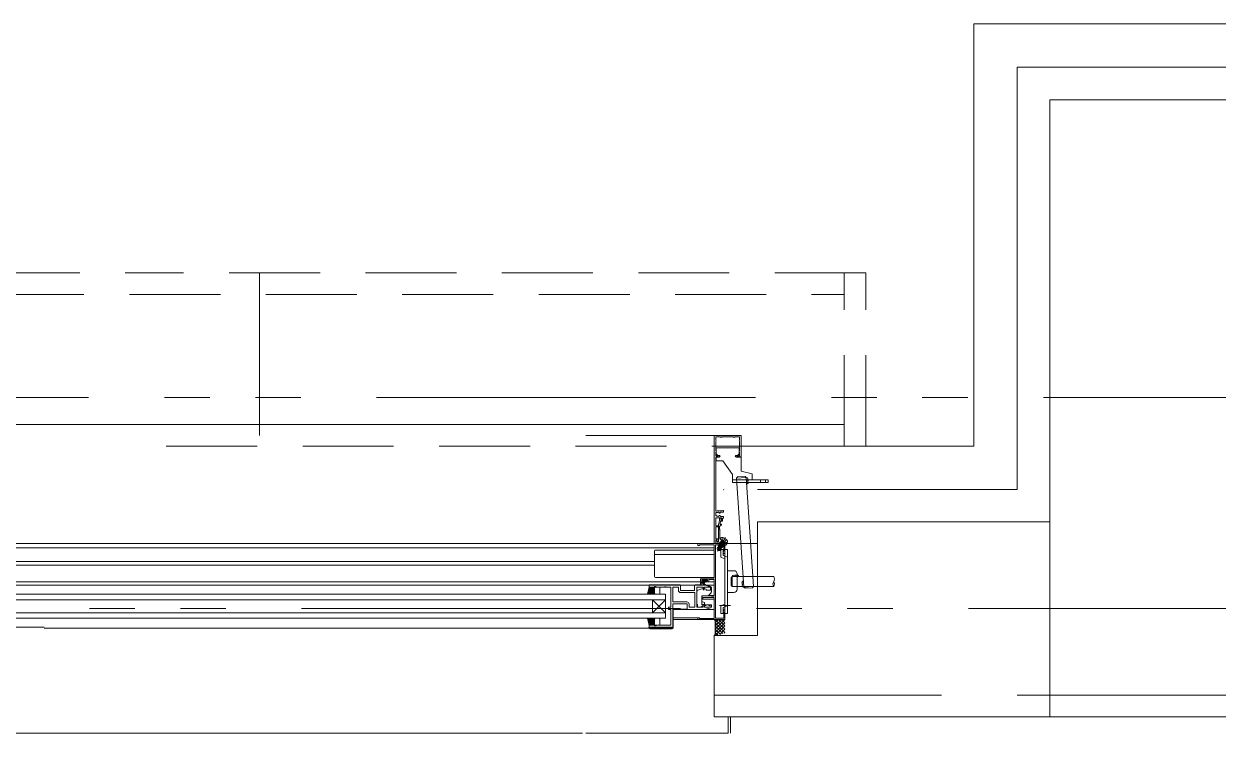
# Model space of a CAD drawing. Units: millimetres at full size. Extents: x -22551 to 92397, y -19340 to 14894.
# Drawn here: x -6861 to -5758, y -6091 to -5436 of the extents above; entities that cross this region are included whole.
import ezdxf

# ---------------------------------------------------------------- set-up
doc = ezdxf.new("R2010")
doc.units = ezdxf.units.MM
doc.header["$LTSCALE"] = 70
for name, pattern in [('DASHED1', [1.8, 1.2, -0.6]), ('DASHED3', [4, 3, -1]), ('DOUBLE_CHAIN1', [8.8, 5, -1, 0.6, -0.6, 0.6, -1])]:
    doc.linetypes.add(name, pattern=pattern)
doc.layers.add('2-0_通芯', color=7, linetype='Continuous', lineweight=15)

# ---------------------------------------------------------------- blocks, each defined once
blk = doc.blocks.new('グループ部品-125')
at = {"layer": '2-0_通芯'}
for p, q in [((-5983.39, -5435.7), (-5983.39, -5825.7)), ((-5943.39, -5475.7), (-5943.39, -5865.7)), ((-5913.39, -5505.7), (-5363.39, -5505.7)), ((-5913.39, -5505.7), (-5913.39, -6075.7)), ((-6643.39, -5815.7), (-6643.39, -5665.7)), ((-11173.39, -5805.7), (-6103.39, -5805.7)), ((-6223.39, -5815.7), (-6341.89, -5815.7)), ((-6222.89, -5815.7), (-6198.89, -5815.7)), ((-6198.39, -5848.65), (-6198.39, -5816.2)), ((-6221.39, -5827.15), (-6221.39, -5832.75)), ((-6200.39, -5827.15), (-6221.39, -5827.15)), ((-6221.39, -5832.75), (-6219.89, -5834.25)), ((-6219.89, -5834.25), (-6218.59, -5834.25)), ((-6203.19, -5834.25), (-6201.89, -5834.25)), ((-6201.89, -5834.25), (-6200.39, -5832.75)), ((-6200.39, -5832.75), (-6200.39, -5827.15)), ((-6183.39, -5825.7), (-5983.39, -5825.7)), ((-6221.89, -5836.2), (-6221.89, -5885.38)), ((-6221.39, -5835.65), (-6221.39, -5839.15)), ((-6218.59, -5835.65), (-6221.39, -5835.65)), ((-6219.14, -5835.7), (-6221.39, -5835.7)), ((-6198.39, -5835.65), (-6203.19, -5835.65)), ((-6198.89, -5835.7), (-6202.64, -5835.7)), ((-6206.39, -5852), (-6206.39, -5859.15)), ((-6173.39, -5856.85), (-6206.39, -5856.85)), ((-6193.7, -5854.6), (-6202.68, -5855.2)), ((-6195.88, -5956), (-6202.68, -5855.2)), ((-6188.39, -5851.33), (-6198.39, -5848.65)), ((-6193.7, -5854.6), (-6194.76, -5853.67)), ((-6186.9, -5955.4), (-6193.7, -5854.6)), ((-6188.39, -5851.33), (-6188.39, -5856.85)), ((-6180.54, -5859.15), (-6180.54, -5856.85)), ((-6176.04, -5859.15), (-6176.04, -5856.85)), ((-6173.39, -5859.15), (-6173.39, -5856.85)), ((-6214.59, -5865.9), (-6214.39, -5865.7)), ((-6206.39, -5859.15), (-6173.39, -5859.15)), ((-6183.39, -5865.7), (-5943.39, -5865.7)), ((-6221.71, -5888.2), (-6221.67, -5888.35)), ((-6221.67, -5888.85), (-6221.71, -5889)), ((-6220.74, -5887.01), (-6220.89, -5887.03)), ((-6219.97, -5886.76), (-6220.09, -5886.81)), ((-6219.09, -5886.99), (-6219.18, -5886.9)), ((-6218.19, -5887.45), (-6218.33, -5887.45)), ((-6218.33, -5889.75), (-6218.19, -5889.75)), ((-6220.89, -5890.18), (-6220.74, -5890.19)), ((-6220.09, -5890.39), (-6219.97, -5890.44)), ((-6219.18, -5890.3), (-6219.09, -5890.21)), ((-6183.39, -5895.7), (-6183.39, -6000.7)), ((-6183.39, -5895.7), (-5913.39, -5895.7)), ((-6217.72, -5911.55), (-6217.08, -5910.63)), ((-6211.66, -5915.05), (-6217.72, -5911.55)), ((-6215.27, -5914.31), (-6212.81, -5910.05)), ((-7417.39, -5915.7), (-6183.39, -5915.7)), ((-6223.39, -5919.6), (-7417.39, -5919.6)), ((-6278.39, -5922.6), (-6278.39, -5946.1)), ((-6224.39, -5921.6), (-6277.39, -5921.6)), ((-6219.47, -5918.28), (-6220.61, -5920.26)), ((-6220.61, -5920.26), (-6219.82, -5921.89)), ((-6219.35, -5919.97), (-6220.57, -5920.19)), ((-6216.87, -5917.08), (-6220.15, -5922.77)), ((-6218.94, -5920.66), (-6219.82, -5921.89)), ((-6219.56, -5922.04), (-6219.82, -5921.89)), ((-6219.51, -5917.69), (-6219.6, -5917.84)), ((-6219.6, -5917.84), (-6219.38, -5918.22)), ((-6219.6, -5917.84), (-6216.97, -5918.8)), ((-6219.38, -5921.72), (-6219.56, -5922.04)), ((-6217.75, -5921.91), (-6219.56, -5922.04)), ((-6219.51, -5917.69), (-6219.07, -5917.69)), ((-6216.84, -5918.66), (-6219.51, -5917.69)), ((-6217.58, -5919.37), (-6219.47, -5918.28)), ((-6219.42, -5918.3), (-6219.38, -5918.22)), ((-6217.13, -5918.94), (-6219.38, -5918.22)), ((-6217.92, -5921.59), (-6219.38, -5921.72)), ((-6219.16, -5917.09), (-6219.25, -5917.24)), ((-6219.25, -5917.24), (-6219.03, -5917.62)), ((-6219.25, -5917.24), (-6215.47, -5918.61)), ((-6219.16, -5917.09), (-6218.72, -5917.09)), ((-6215.38, -5918.46), (-6219.16, -5917.09)), ((-6219.07, -5917.69), (-6219.03, -5917.62)), ((-6219.07, -5917.69), (-6215.95, -5918.69)), ((-6215.91, -5918.61), (-6219.03, -5917.62)), ((-6218.94, -5920.66), (-6216.74, -5918.57)), ((-6218.81, -5916.48), (-6218.9, -5916.63)), ((-6218.9, -5916.63), (-6218.68, -5917.01)), ((-6218.9, -5916.63), (-6215.12, -5918)), ((-6218.81, -5916.48), (-6218.37, -5916.48)), ((-6215.03, -5917.85), (-6218.81, -5916.48)), ((-6218.72, -5917.09), (-6218.68, -5917.01)), ((-6218.72, -5917.09), (-6215.6, -5918.08)), ((-6215.56, -5918), (-6218.68, -5917.01)), ((-6218.46, -5915.87), (-6218.55, -5916.02)), ((-6218.55, -5916.02), (-6218.33, -5916.4)), ((-6218.55, -5916.02), (-6214.77, -5917.4)), ((-6218.46, -5915.87), (-6218.02, -5915.87)), ((-6214.68, -5917.25), (-6218.46, -5915.87)), ((-6218.37, -5916.48), (-6218.33, -5916.4)), ((-6218.37, -5916.48), (-6215.25, -5917.47)), ((-6215.21, -5917.4), (-6218.33, -5916.4)), ((-6218.11, -5915.27), (-6218.2, -5915.42)), ((-6218.2, -5915.42), (-6217.98, -5915.8)), ((-6218.2, -5915.42), (-6214.42, -5916.79)), ((-6218.11, -5915.27), (-6217.67, -5915.27)), ((-6214.33, -5916.64), (-6218.11, -5915.27)), ((-6218.02, -5915.87), (-6217.98, -5915.8)), ((-6218.02, -5915.87), (-6214.9, -5916.87)), ((-6214.86, -5916.79), (-6217.98, -5915.8)), ((-6217.85, -5914.81), (-6217.63, -5915.19)), ((-6217.67, -5915.27), (-6217.63, -5915.19)), ((-6217.67, -5915.27), (-6214.55, -5916.26)), ((-6217.41, -5914.05), (-6217.5, -5914.21)), ((-6217.5, -5914.21), (-6217.28, -5914.58)), ((-6217.5, -5914.21), (-6213.72, -5915.58)), ((-6217.32, -5914.66), (-6217.28, -5914.58)), ((-6214.16, -5915.58), (-6217.28, -5914.58)), ((-6217.26, -5927.58), (-6217.26, -5921.2)), ((-6217.26, -5921.2), (-6214.96, -5921.2)), ((-6217.15, -5913.6), (-6216.93, -5913.98)), ((-6217.15, -5913.6), (-6213.37, -5914.97)), ((-6216.97, -5914.05), (-6216.93, -5913.98)), ((-6216.97, -5914.05), (-6213.85, -5915.05)), ((-6213.81, -5914.97), (-6216.93, -5913.98)), ((-6216.61, -5919.93), (-6216.87, -5919.78)), ((-6216.8, -5912.99), (-6216.58, -5913.37)), ((-6213.33, -5914.9), (-6216.75, -5912.92)), ((-6216.65, -5919.9), (-6216.26, -5919.22)), ((-6216.62, -5913.45), (-6216.58, -5913.37)), ((-6215.21, -5913.81), (-6216.58, -5913.37)), ((-6216.44, -5912.87), (-6216.54, -5913.04)), ((-6216.42, -5919), (-6215.82, -5919.22)), ((-6216.37, -5916.21), (-6215.77, -5915.17)), ((-6215.73, -5919.06), (-6216.33, -5918.85)), ((-6215.95, -5918.69), (-6215.91, -5918.61)), ((-6215.73, -5919.06), (-6215.95, -5918.69)), ((-6215.47, -5918.61), (-6215.91, -5918.61)), ((-6215.73, -5919.06), (-6215.82, -5919.22)), ((-6215.6, -5918.08), (-6215.56, -5918)), ((-6215.38, -5918.46), (-6215.6, -5918.08)), ((-6215.12, -5918), (-6215.56, -5918)), ((-6215.38, -5918.46), (-6215.47, -5918.61)), ((-6215.25, -5917.47), (-6215.21, -5917.4)), ((-6215.03, -5917.85), (-6215.25, -5917.47)), ((-6214.77, -5917.4), (-6215.21, -5917.4)), ((-6215.03, -5917.85), (-6215.12, -5918)), ((-6214.96, -5921.2), (-6214.96, -5926.7)), ((-6214.9, -5916.87), (-6214.86, -5916.79)), ((-6214.68, -5917.25), (-6214.9, -5916.87)), ((-6214.42, -5916.79), (-6214.86, -5916.79)), ((-6214.68, -5917.25), (-6214.77, -5917.4)), ((-6214.55, -5916.26), (-6214.51, -5916.18)), ((-6214.33, -5916.64), (-6214.55, -5916.26)), ((-6214.33, -5916.64), (-6214.42, -5916.79)), ((-6214.2, -5915.65), (-6214.16, -5915.58)), ((-6213.98, -5916.03), (-6214.2, -5915.65)), ((-6213.72, -5915.58), (-6214.16, -5915.58)), ((-6213.85, -5915.05), (-6213.81, -5914.97)), ((-6213.63, -5915.43), (-6213.85, -5915.05)), ((-6213.37, -5914.97), (-6213.81, -5914.97)), ((-6213.63, -5915.43), (-6213.72, -5915.58)), ((-6213.44, -5914.6), (-6213.54, -5914.77)), ((-6213.39, -5924.2), (-6213.39, -5915.7)), ((-6213.39, -5921.2), (-6213.39, -5980.2)), ((-6213.39, -5921.2), (-6211.09, -5921.2)), ((-6213.33, -5914.9), (-6213.37, -5914.97)), ((-6211.66, -5915.05), (-6211.18, -5914.03)), ((-6211.09, -5921.2), (-6211.09, -5980.2)), ((-6278.39, -5932.1), (-7400.89, -5932.1)), ((-6223.39, -5925.64), (-6278.39, -5925.64)), ((-6216.64, -5928.51), (-6213.46, -5929.79)), ((-6214.96, -5926.7), (-6213.46, -5927.31)), ((-6213.46, -5927.31), (-6211.16, -5928.24)), ((-6278.39, -5935.5), (-7400.89, -5935.5)), ((-6211.09, -5940.7), (-6205.09, -5940.7)), ((-6202.09, -5943.7), (-6202.09, -5957.7)), ((-7400.89, -5954.1), (-6283.39, -5954.1)), ((-6223.39, -5954), (-6842.14, -5954)), ((-6283.39, -5956), (-6284.89, -5962.5)), ((-6278.62, -5956), (-6284.82, -5962.2)), ((-6280.03, -5956), (-6284.4, -5960.37)), ((-6281.45, -5956), (-6283.97, -5958.53)), ((-6282.86, -5956), (-6283.55, -5956.69)), ((-6283.39, -5953.9), (-6283.39, -5955.5)), ((-6278.39, -5956), (-6283.39, -5956)), ((-6278.39, -5960.12), (-6282.5, -5956)), ((-6278.39, -5958.7), (-6281.09, -5956)), ((-6278.39, -5957.29), (-6279.68, -5956)), ((-6278.39, -5962.5), (-6278.39, -5955.3)), ((-6224.39, -5947.1), (-6277.39, -5947.1)), ((-6274.39, -5956), (-6277.39, -5956)), ((-6268.43, -5955.93), (-6268.35, -5955.93)), ((-6235.89, -5948.7), (-6235.89, -5950)), ((-6235.35, -5951.2), (-6235.89, -5951.74)), ((-6235.89, -5951.5), (-6235.89, -5953.5)), ((-6232.69, -5952.2), (-6235.89, -5952.2)), ((-6233.59, -5951.2), (-6235.59, -5951.2)), ((-6235.59, -5953.33), (-6235.39, -5952.2)), ((-6234, -5951.2), (-6235, -5952.2)), ((-6233.8, -5948.79), (-6234.3, -5949.29)), ((-6234.09, -5949.8), (-6233.75, -5949.8)), ((-6233.99, -5952.2), (-6231.77, -5953.88)), ((-6232.88, -5948.73), (-6233.95, -5949.8)), ((-6231.69, -5950.23), (-6233.66, -5952.2)), ((-6233.39, -5952.2), (-6231.57, -5953.6)), ((-6231.7, -5948.9), (-6233.29, -5950.49)), ((-6233.29, -5950.26), (-6233.29, -5950.9)), ((-6230.69, -5948.9), (-6232.79, -5948.9)), ((-6231.85, -5951.74), (-6232.15, -5952.04)), ((-6231.69, -5950.1), (-6231.69, -5951.2)), ((-6231.39, -5949.8), (-6229.99, -5949.8)), ((-6230.16, -5948.7), (-6231.26, -5949.8)), ((-6226.6, -5955.29), (-6230.82, -5954.02)), ((-6229.71, -5949.6), (-6229.89, -5949.78)), ((-6229.69, -5949.5), (-6229.69, -5949)), ((-6225.89, -5959.9), (-6225.89, -5956.24)), ((-6206.59, -5946.2), (-6207.59, -5947.2)), ((-6168.39, -5946.2), (-6206.59, -5946.2)), ((-6206.59, -5946.2), (-6206.59, -5955.2)), ((-6168.39, -5955.2), (-6206.59, -5955.2)), ((-6195.88, -5956), (-6186.9, -5955.4)), ((-6195.88, -5956), (-6194.81, -5956.93)), ((-7415.89, -5962.5), (-6268.39, -5962.5)), ((-6284.49, -5962.5), (-6284.81, -5962.18)), ((-6283.08, -5962.5), (-6284.55, -5961.03)), ((-6281.66, -5962.5), (-6284.28, -5959.88)), ((-6280.25, -5962.5), (-6284.02, -5958.73)), ((-6278.83, -5962.5), (-6283.75, -5957.58)), ((-6278.39, -5957.19), (-6283.7, -5962.5)), ((-6278.39, -5961.53), (-6283.49, -5956.43)), ((-6278.39, -5958.6), (-6282.29, -5962.5)), ((-6278.39, -5960.02), (-6280.87, -5962.5)), ((-6278.39, -5961.43), (-6279.46, -5962.5)), ((-6278.39, -5957), (-6278.39, -5961.5)), ((-6277.39, -5962.5), (-6274.39, -5962.5)), ((-6273.39, -5961.5), (-6273.39, -5957)), ((-6268.39, -5984.5), (-6268.39, -5962.5)), ((-6233.76, -5957.16), (-6238.4, -5958.83)), ((-6234.89, -5963.85), (-6234.89, -5972.1)), ((-6234.89, -5966.9), (-6223.39, -5966.9)), ((-6234.67, -5963.9), (-6229.29, -5963.85)), ((-6232.2, -5957.19), (-6230.89, -5957.8)), ((-6223.39, -5963.5), (-6228.51, -5963.5)), ((-6211.09, -5960.7), (-6205.09, -5960.7)), ((-7415.89, -5967.5), (-6268.39, -5967.5)), ((-6280.39, -5967.5), (-6268.39, -5979.5)), ((-6280.39, -5979.5), (-6268.39, -5967.5)), ((-6280.39, -5967.5), (-6280.39, -5979.5)), ((-6261.39, -5969.47), (-6248.46, -5969.47)), ((-6261.39, -5976.4), (-6223.39, -5976.4)), ((-6238.79, -5971.8), (-6239.39, -5971.8)), ((-6238.79, -5971.8), (-6238.79, -5974.47)), ((-6234.99, -5973.8), (-6233.82, -5973.8)), ((-6234.99, -5974.47), (-6234.99, -5973.8)), ((-6225.89, -5972.1), (-6234.89, -5972.1)), ((-6232.62, -5969.98), (-6234.62, -5969.25)), ((-6233.82, -5973.8), (-6233.82, -5972.1)), ((-6233.52, -5971.8), (-6232.59, -5971.8)), ((-6232.29, -5971.5), (-6232.29, -5970.45)), ((-6230.82, -5976.38), (-6226.6, -5975.11)), ((-6208.39, -5972.7), (-6218.39, -5972.7)), ((-6217.27, -5973.82), (-6217.27, -5980.2)), ((-6216.64, -5972.9), (-6213.46, -5971.61)), ((-6214.97, -5980.2), (-6214.97, -5974.7)), ((-6213.39, -5985.2), (-6213.39, -5977.2)), ((-6268.39, -5979.5), (-7415.89, -5979.5)), ((-7415.89, -5984.5), (-6268.39, -5984.5)), ((-6283.39, -5991), (-6284.89, -5984.5)), ((-6278.62, -5991), (-6284.82, -5984.8)), ((-6284.49, -5984.5), (-6284.81, -5984.83)), ((-6283.08, -5984.5), (-6284.55, -5985.97)), ((-6280.03, -5991), (-6284.4, -5986.64)), ((-6281.66, -5984.5), (-6284.28, -5987.12)), ((-6280.25, -5984.5), (-6284.02, -5988.27)), ((-6281.45, -5991), (-6283.97, -5988.47)), ((-6278.83, -5984.5), (-6283.75, -5989.42)), ((-6278.39, -5989.81), (-6283.7, -5984.5)), ((-6278.39, -5985.47), (-6283.49, -5990.57)), ((-6278.39, -5986.89), (-6282.5, -5991)), ((-6278.39, -5988.4), (-6282.29, -5984.5)), ((-6278.39, -5988.3), (-6281.09, -5991)), ((-6278.39, -5986.99), (-6280.87, -5984.5)), ((-6278.39, -5985.57), (-6279.46, -5984.5)), ((-6278.39, -5984.5), (-6278.39, -5991.7)), ((-6278.39, -5990), (-6278.39, -5985.5)), ((-6277.39, -5984.5), (-6274.39, -5984.5)), ((-6273.39, -5985.5), (-6273.39, -5990)), ((-6238.39, -5984.3), (-6261.19, -5984.3)), ((-6261.19, -5985.7), (-6213.89, -5985.7)), ((-6213.39, -5994.7), (-6222.39, -5985.7)), ((-6213.39, -5985.7), (-6222.39, -5994.7)), ((-6216.39, -5985.7), (-6222.39, -5991.7)), ((-6219.39, -5985.7), (-6222.39, -5988.7)), ((-6213.39, -5997.7), (-6222.39, -5988.7)), ((-6213.39, -5988.7), (-6222.39, -5997.7)), ((-6213.39, -5991.7), (-6219.39, -5985.7)), ((-6217.26, -5980.2), (-6214.96, -5980.2)), ((-6213.39, -5988.7), (-6216.39, -5985.7)), ((-6213.39, -5980.2), (-6211.09, -5980.2)), ((-7422.39, -5993), (-6842.14, -5993)), ((-6842.14, -5993.8), (-6261.19, -5993.8)), ((-6283.69, -5993), (-6283.69, -5993.3)), ((-6261.19, -5993.3), (-6283.69, -5993.3)), ((-6282.86, -5991), (-6283.55, -5990.31)), ((-6278.39, -5991), (-6283.39, -5991)), ((-6282.69, -5994.3), (-6262.19, -5994.3)), ((-6278.39, -5989.71), (-6279.68, -5991)), ((-6274.39, -5991), (-6277.39, -5991)), ((-6215.35, -5998.74), (-6222.39, -5991.7)), ((-6213.39, -5991.7), (-6222.39, -6000.7)), ((-6217.69, -5999.4), (-6222.39, -5994.7)), ((-6220.04, -6000.05), (-6222.39, -5997.7)), ((-6213.39, -5994.7), (-6218.24, -5999.55)), ((-6213.39, -5997.7), (-6214.08, -5998.39)), ((-6223.39, -6000.7), (-6183.39, -6000.7)), ((-6223.39, -6000.7), (-6223.39, -6075.7)), ((-6223.39, -6075.7), (-5053.39, -6075.7)), ((-6208.39, -6075.7), (-6208.39, -6090.7)), ((-6344.89, -6090.7), (-10931.89, -6090.7))]:
    blk.add_line(p, q, dxfattribs=at)
at = {"layer": '2-0_通芯', "linetype": 'DASHED1'}
for p, q in [((-10547.39, -5665.7), (-6729.39, -5665.7)), ((-6103.39, -5825.7), (-6103.39, -5665.7)), ((-11173.39, -5685.7), (-6103.39, -5685.7))]:
    blk.add_line(p, q, dxfattribs=at)
at = {"layer": '2-0_通芯', "linetype": 'DOUBLE_CHAIN1'}
for p, q in [((-22551.09, -5780.7), (23861.61, -5780.7)), ((-21388.39, -5975.7), (23861.61, -5975.7))]:
    blk.add_line(p, q, dxfattribs=at)
at = {"layer": '2-0_通芯', "linetype": 'DASHED3'}
blk.add_line((-6223.39, -6055.7), (-5053.39, -6055.7), dxfattribs=at)
at = {"layer": '2-0_通芯'}
for points in [[(-5983.39, -5435.7), (-5293.39, -5435.7), (-5293.39, -5825.7)], [(-5943.39, -5475.7), (-5333.39, -5475.7), (-5333.39, -5865.7)], [(-6223.39, -5915.7), (-6223.39, -5816.2), (-6222.89, -5815.7)], [(-6221.89, -5817.7), (-6221.89, -5819.87), (-6221.82, -5820.06)], [(-6221.82, -5821.34), (-6221.89, -5821.53), (-6221.89, -5829.87), (-6221.82, -5830.06)], [(-6217.53, -5817.27), (-6217.72, -5817.2), (-6221.39, -5817.2)], [(-6205.53, -5817.27), (-6205.72, -5817.2), (-6216.06, -5817.2), (-6216.25, -5817.27)], [(-6200.39, -5817.2), (-6204.06, -5817.2), (-6204.25, -5817.27)], [(-6199.96, -5820.06), (-6199.89, -5819.87), (-6199.89, -5817.7)], [(-6199.96, -5830.06), (-6199.89, -5829.87), (-6199.89, -5821.53), (-6199.96, -5821.34)], [(-6221.82, -5831.34), (-6221.89, -5831.53), (-6221.89, -5834)], [(-6221.39, -5834.5), (-6219.87, -5834.5), (-6219.66, -5834.41)], [(-6202.11, -5834.41), (-6201.9, -5834.5), (-6200.39, -5834.5)], [(-6199.89, -5834), (-6199.89, -5831.53), (-6199.96, -5831.34)], [(-6221.39, -5839.15), (-6215.39, -5839.15), (-6206.39, -5852)], [(-6194.76, -5853.67), (-6201.75, -5854.14), (-6202.68, -5855.2)], [(-6219.89, -5885.4), (-6215.81, -5885.4), (-6215.29, -5885.1), (-6214.59, -5885.1), (-6214.59, -5886.7), (-6217.49, -5886.7), (-6217.79, -5887.02)], [(-6217.79, -5890.18), (-6217.49, -5890.5), (-6214.59, -5890.5), (-6214.59, -5892.1), (-6215.59, -5892.1), (-6215.59, -5895.1), (-6216.99, -5895.1), (-6216.99, -5894.6), (-6216.59, -5894.03), (-6216.59, -5891.8), (-6221.89, -5891.8), (-6221.89, -5899.2), (-6219.99, -5899.2)], [(-6219.99, -5900.2), (-6221.89, -5900.2), (-6221.89, -5911.2), (-6219.71, -5911.2), (-6219.49, -5913.76)], [(-6219.49, -5905.24), (-6219.49, -5898.19), (-6218.49, -5894.46), (-6218.49, -5892.5)], [(-6218.29, -5900), (-6218.29, -5902.4), (-6217.99, -5902.7), (-6217.99, -5911.4), (-6215.08, -5913.08), (-6214.98, -5913.28), (-6214.51, -5913.55), (-6214.29, -5913.54), (-6211.48, -5915.16), (-6212.6, -5917.1), (-6213.39, -5917.1)], [(-6217.56, -5892.25), (-6216.43, -5894.19), (-6217.23, -5894.41), (-6218.14, -5897.8), (-6217.09, -5897.8)], [(-6220.9, -5912.91), (-6220.62, -5914.5), (-6219.49, -5914.5), (-6219.49, -5906.16), (-6219.37, -5905.98), (-6219.37, -5905.43), (-6219.49, -5905.24)], [(-6215.28, -5910.23), (-6215.41, -5912.25), (-6214.72, -5913.35)], [(-6238.39, -5915.7), (-6238.39, -5917.3), (-6237.19, -5917.3)], [(-6236.59, -5916.7), (-6223.39, -5916.7), (-6223.39, -5947.7), (-6234.89, -5947.7)], [(-6213.89, -5976.7), (-6214.39, -5976.7), (-6214.99, -5977.74), (-6214.99, -5978.7), (-6214.29, -5978.7), (-6214.29, -5984.5), (-6222.19, -5984.5), (-6222.19, -5916.9), (-6214.29, -5916.9), (-6214.29, -5922.7), (-6214.99, -5922.7), (-6214.99, -5923.66), (-6214.39, -5924.7), (-6213.89, -5924.7)], [(-6220.48, -5913.89), (-6220.76, -5912.3), (-6221.89, -5912.3), (-6221.89, -5915.7)], [(-6219.38, -5921.72), (-6216.34, -5918.87), (-6217.92, -5921.59)], [(-6218.99, -5920.75), (-6219.35, -5919.97), (-6218.77, -5918.68)], [(-6215.54, -5915.7), (-6218.01, -5914.27), (-6218.84, -5915.7)], [(-6216.61, -5919.93), (-6217.75, -5921.91), (-6217.92, -5921.59)], [(-6213.98, -5916.03), (-6217.76, -5914.66), (-6217.85, -5914.81), (-6214.07, -5916.18)], [(-6217.76, -5914.66), (-6217.32, -5914.66), (-6214.2, -5915.65)], [(-6213.98, -5916.03), (-6214.07, -5916.18), (-6214.51, -5916.18), (-6217.63, -5915.19)], [(-6213.63, -5915.43), (-6217.41, -5914.05), (-6216.97, -5914.05)], [(-6213.75, -5914.65), (-6217.06, -5913.45), (-6217.15, -5913.6)], [(-6217.06, -5913.45), (-6216.62, -5913.45), (-6214.87, -5914.01)], [(-6216.75, -5912.92), (-6216.8, -5912.99), (-6216.33, -5913.16)], [(-6215.82, -5919.22), (-6216.26, -5919.22), (-6216.5, -5919.14)], [(-6211.73, -5912.28), (-6213.42, -5913.4), (-6214.72, -5913.35)], [(-7404.74, -5951), (-6233.59, -5951), (-6233.59, -5950.2), (-6234.69, -5950.2), (-6234.69, -5948.7), (-6229.49, -5948.7), (-6229.49, -5950.2), (-6230.59, -5950.2), (-6230.59, -5951), (-6223.39, -5951)], [(-6225.89, -5956.24), (-6230.96, -5954.1), (-6230.96, -5953.9), (-6240.89, -5953.9), (-6240.89, -5954.1), (-6254.89, -5954.1), (-6254.89, -5953.9), (-6283.39, -5953.9)], [(-6278.39, -5955.3), (-6277.39, -5955.3), (-6275.66, -5955.93), (-6269.35, -5955.93)], [(-6267.43, -5955.93), (-6263.39, -5955.93), (-6263.39, -5974.47), (-6264.26, -5974.47)], [(-6256.32, -5958.93), (-6256.32, -5955.93), (-6261.39, -5955.93), (-6261.39, -5969.47)], [(-6241.39, -5954.5), (-6241.39, -5959), (-6254.39, -5959), (-6254.39, -5954.5)], [(-6225.89, -5974.16), (-6225.89, -5972.1), (-6228.19, -5972.1), (-6228.19, -5972.9), (-6227.09, -5972.9), (-6227.09, -5974.11), (-6228.28, -5974.47), (-6232.29, -5974.47), (-6232.29, -5972.9), (-6231.19, -5972.9), (-6231.19, -5972.1), (-6233.49, -5972.1), (-6233.49, -5974.47), (-6239.39, -5974.47), (-6239.39, -5955.93), (-6233.49, -5955.93), (-6233.49, -5958.3), (-6232.49, -5958.3), (-6232.49, -5955.93), (-6228.28, -5955.93), (-6226.89, -5956.35), (-6226.89, -5957.8)], [(-6228.29, -5950), (-6228.29, -5948.9), (-6223.39, -5948.9), (-6223.39, -5964.2), (-6225.7, -5964.2)], [(-6207.59, -5947.2), (-6207.59, -5954.2), (-6206.59, -5955.2)], [(-6194.81, -5956.93), (-6187.83, -5956.46), (-6186.9, -5955.4)], [(-6246.46, -5971.47), (-6246.46, -5974.47), (-6241.32, -5974.47), (-6241.32, -5960.93), (-6254.32, -5960.93)], [(-6233.69, -5966.9), (-6233.69, -5965.6), (-6223.39, -5965.6), (-6223.39, -5984.7), (-6236.59, -5984.7)], [(-6234.89, -5963.85), (-6229.29, -5963.85), (-6228.65, -5963.62), (-6226.96, -5962.2), (-6225.89, -5959.9)], [(-6226.09, -5963.9), (-6230.39, -5963.9), (-6234.43, -5964.25)], [(-6225.89, -5958.6), (-6230.89, -5958.6), (-6230.89, -5957.8)], [(-6264.59, -5974.3), (-6265.39, -5974.3), (-6265.39, -5976.4), (-6263.39, -5976.4), (-6263.39, -5991.07), (-6275.66, -5991.07), (-6277.39, -5991.7), (-6278.39, -5991.7)], [(-6261.39, -5992.5), (-6261.39, -5971.4), (-6248.39, -5971.4), (-6248.39, -5975.9)], [(-6261.39, -5976.3), (-6247.89, -5976.3), (-6247.89, -5976.5), (-6230.96, -5976.5), (-6230.96, -5976.4), (-6226.6, -5975.11), (-6226.09, -5974.75), (-6225.89, -5974.16)], [(-6261.19, -5993.8), (-6261.19, -5976.99), (-6261.39, -5976.99)], [(-6214.96, -5974.7), (-6213.46, -5974.09), (-6211.17, -5973.17)], [(-6237.19, -5984.1), (-6238.39, -5984.1), (-6238.39, -5985.7)], [(-6223.39, -5985.7), (-6222.39, -5986.7), (-6222.39, -5999.7), (-6223.39, -6000.7)], [(-6283.39, -5991.5), (-6283.39, -5993), (-6261.89, -5993)], [(-6210.39, -6075.7), (-6210.39, -6090.7), (-6341.89, -6090.7)]]:
    blk.add_lwpolyline(points, dxfattribs=at)
at = {"layer": '2-0_通芯', "linetype": 'DASHED1'}
blk.add_lwpolyline([(-6729.39, -5825.7), (-6083.39, -5825.7), (-6083.39, -5665.7), (-6729.39, -5665.7)], dxfattribs=at)
at = {"layer": '2-0_通芯'}
for centre, radius, start, end in [((-6221.39, -5817.7), 0.5, 90.00001, 179.99999), ((-6222.59, -5820.7), 1, 320.28486, 39.71514), ((-6216.89, -5816.5), 1, 230.28486, 309.71514), ((-6204.89, -5816.5), 1, 230.28486, 309.71514), ((-6200.39, -5817.7), 0.5, 0.00001, 89.99999), ((-6199.19, -5820.7), 1, 140.28486, 219.71514), ((-6198.89, -5816.2), 0.5, 0.00001, 89.99999), ((-6221.39, -5834), 0.5, 180.00001, 269.99999), ((-6222.59, -5830.7), 1, 320.28486, 39.71514), ((-6219.14, -5834.95), 0.75, 270.00002, 134.41533), ((-6218.59, -5834.95), 0.7, 270, 90), ((-6203.19, -5834.95), 0.7, 90, 270), ((-6202.64, -5834.95), 0.75, 45.58467, 269.99998), ((-6200.39, -5834), 0.5, 270.00001, 359.99999), ((-6199.19, -5830.7), 1, 140.28486, 219.71514), ((-6221.39, -5836.2), 0.5, 90.00001, 179.99999), ((-6198.89, -5835.2), 0.5, 270.00001, 359.99999), ((-6193.6, -5856.09), 1.5, 273.85934, 93.85934), ((-6193.5, -5857.59), 1.5, 273.85934, 33.85934), ((-6193.4, -5859.09), 1.5, 273.85934, 33.85934), ((-6221.49, -5885.38), 0.4, 180.00006, 296.38784), ((-6221.12, -5887.74), 0.75, 72.2996, 217.70036), ((-6221.12, -5889.46), 0.75, 142.29964, 287.7004), ((-6219.89, -5888.6), 1.8, 171.96925, 188.03075), ((-6219.89, -5888.6), 3.2, 89.99998, 116.38778), ((-6219.89, -5888.6), 1.8, 96.26017, 118.03073), ((-6219.63, -5887.12), 0.5, 26.86995, 133.13013), ((-6219.89, -5888.6), 1.8, 44.79286, 63.73983), ((-6219.89, -5888.6), 1.8, 296.26017, 315.20714), ((-6218.33, -5887.05), 0.4, 224.79276, 269.99993), ((-6218.33, -5890.15), 0.4, 90.00007, 135.20724), ((-6218.19, -5887.05), 0.4, 269.99999, 4.09604), ((-6218.19, -5890.15), 0.4, 355.90396, 90.00001), ((-6219.89, -5888.6), 1.8, 241.96927, 263.73983), ((-6219.99, -5899.7), 0.5, 269.99999, 90.00001), ((-6219.63, -5890.08), 0.5, 226.86987, 333.13005), ((-6217.99, -5892.5), 0.5, 29.99999, 180), ((-6217.09, -5900), 1.2, 90.00001, 179.99999), ((-6217.09, -5898.3), 0.5, 269.99999, 90.00001), ((-6216.01, -5911.38), 1.3, 75.88085, 145), ((-6216.87, -5912.62), 0.5, 330, 60), ((-6217.89, -5918.84), 9, 44.11915, 75.88085), ((-6277.39, -5922.6), 1, 90, 179.99999), ((-6237.19, -5917), 0.3, 270, 0), ((-6236.59, -5917), 0.3, 90, 180), ((-6224.39, -5922.6), 1, 0, 90), ((-6221.39, -5913), 0.5, 9.99999, 180), ((-6219.99, -5913.8), 0.5, 190.00001, 5), ((-6216.56, -5918.74), 0.248, 330, 137.19096), ((-6213.89, -5916.2), 0.5, 0, 90), ((-6213.01, -5914.85), 0.5, 60, 150), ((-6212.36, -5913.48), 1.3, 335, 44.11915), ((-6216.26, -5927.58), 1, 180, 247.99665), ((-6213.89, -5924.2), 0.5, 270, 0), ((-6205.09, -5946.2), 1.5, 0, 180), ((-6205.09, -5943.7), 3, 359.99878, 89.99845), ((-6203.59, -5946.2), 1.5, 0, 120), ((-6202.09, -5946.2), 1.5, 0, 120), ((-6282.89, -5955.5), 0.5, 180, 270), ((-6277.39, -5946.1), 1, 180, 270), ((-6277.39, -5957), 1, 90.0001, 180.0001), ((-6274.39, -5957), 1, 0.0001, 90.0001), ((-6269.35, -5955.73), 0.2, 270, 336.42182), ((-6268.89, -5955.93), 0.3, 23.57818, 156.42182), ((-6268.43, -5955.73), 0.2, 203.57818, 270), ((-6268.35, -5955.73), 0.2, 270, 336.42182), ((-6267.89, -5955.93), 0.3, 23.57818, 156.42182), ((-6267.43, -5955.73), 0.2, 203.57818, 270), ((-6254.89, -5954.5), 0.5, 0, 90), ((-6240.89, -5954.5), 0.5, 90, 180), ((-6234.89, -5948.7), 1, 90, 180), ((-6234.89, -5950), 1, 180, 270), ((-6235.59, -5951.5), 0.3, 90, 180), ((-6235.69, -5953.5), 0.2, 180.00001, 60), ((-6234.09, -5949.5), 0.3, 135, 270), ((-6233.59, -5949), 0.3, 90, 135), ((-6233.75, -5949.5), 0.3, 270, 326.94427), ((-6233.59, -5950.9), 0.3, 270, 0), ((-6233.29, -5949.8), 0.25, 303.05573, 146.94427), ((-6232.99, -5950.26), 0.3, 123.05573, 180), ((-6232.99, -5948.9), 0.2, 0, 90), ((-6232.69, -5951.2), 1, 270, 0), ((-6231.59, -5953.8), 0.2, 204.41711, 84.41711), ((-6231.39, -5950.1), 0.3, 90, 180), ((-6230.96, -5954.5), 0.5, 73.30076, 90), ((-6230.49, -5948.9), 0.2, 90, 180), ((-6229.99, -5949), 0.3, 0, 90), ((-6229.99, -5949.5), 0.3, 270, 0), ((-6229.29, -5950), 1, 270, 0), ((-6226.89, -5956.24), 1, 0, 73.30076), ((-6224.39, -5946.1), 1, 270, 0), ((-6196.18, -5951.51), 1.5, 93.85934, 213.85934), ((-6196.08, -5953.01), 1.5, 93.85934, 213.85934), ((-6195.98, -5954.51), 1.5, 93.85934, 273.85934), ((-6165.08, -5952.95), 4, 145.77113, 214.22887), ((-6171.7, -5948.45), 4, 325.77113, 34.22887), ((-6171.7, -5952.95), 4, 325.77113, 34.22887), ((-6277.39, -5961.5), 1, 180.0001, 270.0001), ((-6274.39, -5961.5), 1, 270.0001, 0.0001), ((-6254.32, -5958.93), 2, 180, 270), ((-6237.89, -5960.25), 1.5, 109.85326, 179.99999), ((-6234.59, -5964.2), 0.3, 90.5, 179.99999), ((-6234.39, -5964.75), 0.5, 95, 180), ((-6233.42, -5958.1), 1, 93.88684, 109.85326), ((-6232.62, -5958.1), 1, 65, 82.59308), ((-6229.3, -5962.85), 1, 270.5, 310), ((-6228.89, -5959.9), 3, 310, 0), ((-6226.39, -5957.8), 0.5, 180, 0), ((-6226.09, -5964.1), 0.2, 14.47751, 90), ((-6225.7, -5964), 0.2, 194.47751, 270), ((-6205.09, -5957.7), 3, 269.99873, 359.99878), ((-6264.59, -5974.5), 0.2, 35.09963, 90), ((-6264.26, -5974.27), 0.2, 215.09963, 270), ((-6248.46, -5971.47), 2, 0, 90), ((-6247.89, -5975.9), 0.5, 180, 270), ((-6234.39, -5968.8), 0.5, 180, 250), ((-6233.52, -5972.1), 0.3, 90, 179.99999), ((-6232.79, -5970.45), 0.5, 0, 70), ((-6232.59, -5971.5), 0.3, 270, 0), ((-6230.96, -5975.9), 0.5, 270, 286.69924), ((-6226.89, -5974.16), 1, 286.69924, 0), ((-6216.26, -5973.82), 1, 111.99783, 180), ((-6213.89, -5977.2), 0.5, 0, 90), ((-6277.39, -5985.5), 1, 89.9999, 179.9999), ((-6274.39, -5985.5), 1, 359.9999, 89.9999), ((-6237.19, -5984.4), 0.3, 0, 90), ((-6236.59, -5984.4), 0.3, 180, 270), ((-6213.89, -5985.2), 0.5, 270, 0), ((-6282.69, -5993.3), 1, 180, 270), ((-6282.89, -5991.5), 0.5, 90, 180), ((-6277.39, -5990), 1, 179.9999, 269.9999), ((-6274.39, -5990), 1, 269.9999, 359.9999), ((-6262.19, -5993.3), 1, 270, 0), ((-6261.89, -5992.5), 0.5, 270, 0)]:
    blk.add_arc(centre, radius, start, end, dxfattribs=at)

msp = doc.modelspace()

# ---------------------------------------------------------------- block references
at = {"layer": '2-0_通芯'}
msp.add_blockref('グループ部品-125', (0, 0), dxfattribs=at)

doc.saveas('drawing.dxf')
